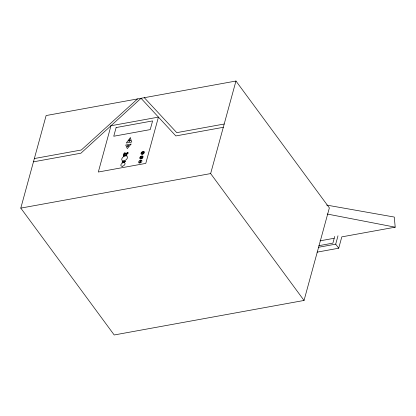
<?xml version="1.0" encoding="UTF-8"?>
<svg xmlns="http://www.w3.org/2000/svg" width="416" height="416" viewBox="0 0 416 416"><rect width="100%" height="100%" fill="white"/><g stroke="black" fill="none" stroke-linecap="round" stroke-linejoin="round"><path stroke-width="0.62" d="M20.8 208.109L46.119 115.549L235.96 81.026L329.363 207.891L304.044 300.451L114.202 334.974L20.8 208.109L210.642 173.581L304.044 300.451M124.571 161.84L124.27 162.292L124.566 161.179L125.221 161.101L125.138 161.689L124.602 161.876M210.642 173.581L235.96 81.026M334.724 236.439L332.894 243.136L318.848 245.69M317.096 252.143L338.707 248.217L335.712 244.145L337.995 235.789M338.707 248.217L341.806 236.87L395.2 227.178L394.28 217.058L326.628 205.083M137.566 98.92L81.328 149.999L34.362 158.543M127.561 152.729L126.953 152.859L126.672 153.904L128.118 152.402L128.034 153.655L127.618 153.681L127.587 152.901M224.203 124.015L176.743 132.647L144.31 97.692M33.462 161.829L80.922 153.197L141.04 98.29L175.843 135.933L223.304 127.306M320.034 240.843L334.079 238.29M318.552 247.265L335.712 244.145M327.21 214.027L395.2 227.178M126.35 155.386L125.762 155.428L126.339 154.809L126.469 155.178L125.934 155.329L126.35 155.386M140.384 157.69C140.598 158.371 141.861 157.945 140.416 158.288A0.858 0.536 -36.4 0 1 140.119 158.08L140.286 157.238L141.066 156.65A1.368 0.848 -36.4 0 1 141.502 156.577L140.384 157.69M141.877 153.114C142.074 153.754 143.27 153.353 141.903 153.676A0.811 0.504 -36.4 0 1 141.627 153.478L141.783 152.688L142.516 152.131A1.29 0.801 -36.4 0 1 142.927 152.064L141.877 153.114M122.304 161.554L122.658 162.048L121.961 162.224A0.634 0.395 -36.4 0 0 122.21 162.24C121.982 161.834 122.949 160.742 122.33 161.496M124.082 153.332C125.325 153.587 123.724 154.986 123.625 154.222A0.837 0.52 -36.4 0 0 123.958 154.242L124.332 153.884L123.906 153.234L124.8 152.906L124.082 153.332M140.176 161.127C141.788 161.455 139.719 163.275 139.584 162.282A1.087 0.676 -36.4 0 0 140.02 162.308L140.504 161.845L139.901 161.517A0.608 0.374 -36.4 0 1 140.114 160.841L141.107 160.571L140.176 161.127M124.634 161.616L125.081 161.273L124.634 161.616M125.523 153.847C127.124 154.57 126.594 151.793 125.523 153.847M125.778 153.774L126.256 153.483L125.778 153.774M142.485 156.759L141.383 158.142L142.48 157.94L141.809 157.872L142.756 156.551A0.525 0.328 -36.4 0 0 142.579 156.421L142.35 156.426A0.926 0.577 -36.4 0 0 141.929 156.588L142.485 156.759M123.64 161.725C123.921 162.568 124.296 160.68 123.64 161.725M122.902 161.99L123.224 162.172L123.287 161.226L122.902 161.99M124.873 153.91L125.299 154.154L125.382 152.896L124.899 153.234L124.873 153.91M125.273 155.485C125.83 156.12 125.538 153.806 125.273 155.485M126.35 155.028L125.97 155.163L126.35 155.028M124.904 155.298L124.774 155.802L125.05 155.1L124.452 155.158L124.259 155.896L124.904 155.298M123.443 161.762C124.119 162.958 124.592 160.176 123.443 161.762M126.906 154.716C127.587 154.424 125.923 156.192 126.906 154.716M110.978 125.741L98.322 172.021L145.782 163.389L158.439 117.114L110.978 125.741M116.121 127.556L113.75 136.235L150.228 129.6L152.604 120.921L116.121 127.556M123.734 155.017L123.453 156.042L124.088 155.927L123.666 155.88L124.166 155.464L123.874 155.116L124.342 154.908L123.734 155.017M128.43 140.702L129.267 140.78L129.038 141.617L129.558 140.728L130.53 140.317L129.626 140.483L129.854 139.646L129.563 139.698L129.334 140.535L128.43 140.702M127.197 145.902L127.072 146.354L128.773 146.042L128.898 145.59L127.197 145.902M143.64 152.157L143.286 153.452L143.952 151.902L143.307 152.35L143.634 152.157M130.244 137.764L126.266 143.016L131.82 142.002L130.244 137.764M131.05 144.082L127.28 148.59L125.71 145.054L131.05 144.082M140.847 160.15L140.421 160.238A1.877 1.17 -36.4 0 0 138.658 161.933A1.877 1.17 -36.4 0 0 139.724 163.051L140.15 162.968A1.877 1.17 -36.4 0 0 141.913 161.273A1.877 1.17 -36.4 0 0 140.847 160.15M123.921 160.862A3.266 2.033 -36.4 0 0 127.379 156.697A3.266 2.033 -36.4 0 0 122.507 157.581A3.266 2.033 -36.4 0 0 123.921 160.862M122.455 166.234A2.387 1.487 -36.4 0 0 124.977 163.186A2.387 1.487 -36.4 0 0 121.42 163.836A2.387 1.487 -36.4 0 0 122.455 166.234M142.272 154.346A1.929 1.196 -36.4 0 0 144.31 151.887A1.929 1.196 -36.4 0 0 141.435 152.412A1.929 1.196 -36.4 0 0 142.272 154.346M140.899 158.85A1.877 1.17 -36.4 0 0 143.068 156.536A1.877 1.17 -36.4 0 0 140.338 156.816A1.877 1.17 -36.4 0 0 140.899 158.85"/></g></svg>
